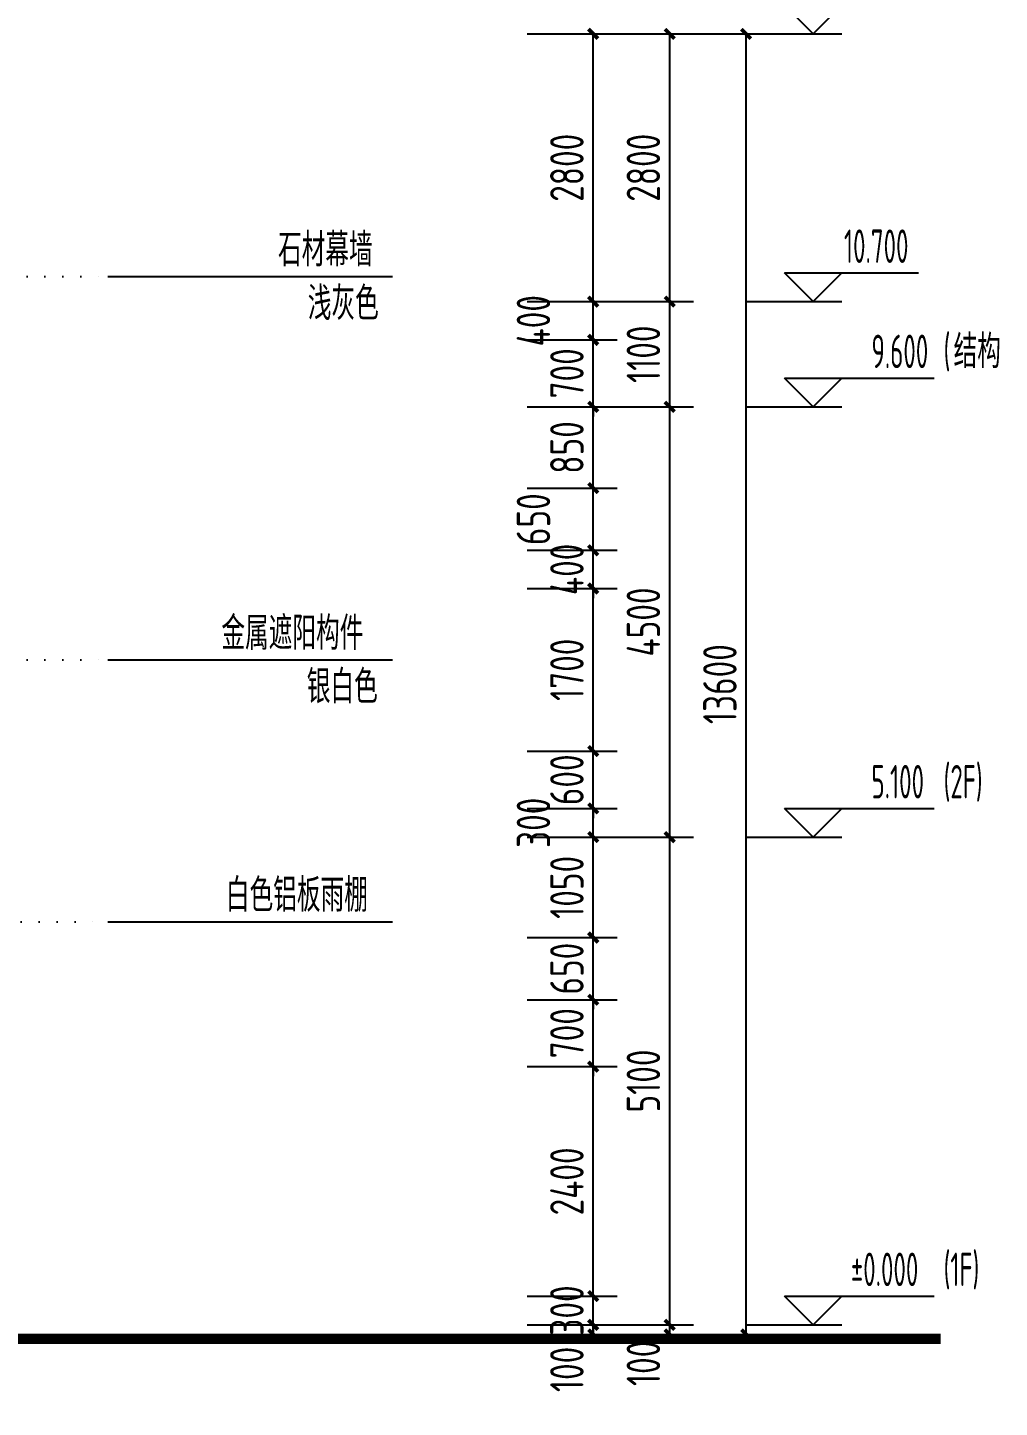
# Model space of a CAD drawing. Extents: x -280168 to 205214, y -148835 to -64913.
# Drawn here: x 61056 to 71220, y -112645 to -98216 of the extents above; entities that cross this region are included whole.
import ezdxf

# ---------------------------------------------------------------- set-up
doc = ezdxf.new("R2010")
doc.units = 0
doc.header["$LTSCALE"] = 1000
doc.header["$MEASUREMENT"] = 0
doc.linetypes.add('DOT2', pattern=[0.125, 0, -0.125])
for name, color, linetype in [('01-标注_尺寸', 124, 'Continuous'), ('01-标注_标高', 200, 'Continuous'), ('01-标注_符号', 200, 'Continuous'), ('01-标注_轴线坐标', 132, 'Continuous'), ('02-TEXT_标注', 130, 'Continuous'), ('E-立面轮廓', 241, 'Continuous')]:
    doc.layers.add(name, color=color, linetype=linetype)
doc.styles.add('_TCH_DIM', font='ros1.shx', dxfattribs={"width": 0.75, "bigfont": 'jd.shx'})
doc.styles.add('_TCH_DIM_T3', font='ros1.shx', dxfattribs={"width": 0.85, "bigfont": 'jd.shx'})
doc.styles.add('logo-3', font='STXIHEI_0.TTF', dxfattribs={"width": 0.75})
doc.dimstyles.new('_TCH_ARCH&&100', dxfattribs={"dimtxt": 350, "dimasz": 100, "dimexe": 250, "dimexo": 300, "dimgap": 100, "dimtad": 1, "dimdec": 0, "dimzin": 0, "dimdsep": 46, "dimtxsty": '_TCH_DIM_T3', "dimblk": 'ARCHTICK', "dimcen": 0.09, "dimclrt": 7, "dimazin": 2, "dimtfac": 1, "dimtdec": 0, "dimtix": 1, "dimtmove": 2, "dimatfit": 3, "dimfxl": 0, "dimtolj": 1, "dimtzin": 0, "dimarcsym": 0})
doc.dimstyles.new('副本 ISO-1', dxfattribs={"dimtxt": 2.5, "dimasz": 1.5, "dimexe": 1.25, "dimexo": 0.625, "dimtad": 1, "dimdec": 0, "dimtxsty": 'logo-3', "dimblk": 'ARCHTICK', "dimcen": 2.5, "dimdle": 1, "dimadec": 0, "dimazin": 0, "dimtfac": 1, "dimtdec": 0, "dimtix": 1, "dimtmove": 0, "dimatfit": 3, "dimldrblk": 'AR', "dimfxl": 0, "dimarcsym": 0})

# ---------------------------------------------------------------- blocks, each defined once
blk = doc.blocks.new('_ArchTick')
at = {"color": 0, "linetype": 'ByBlock', "const_width": 0.4}
blk.add_lwpolyline([(-0.5, -0.5), (0.5, 0.5)], dxfattribs=at)
blk = doc.blocks.new('*X10')
at = {"color": 0}
for p, q in [((-1012.3116, 1692.7221), (-1012.3116, 1692.7226)), ((-1012.3115, 1692.7227), (-1012.2838, 1692.7227)), ((-1012.3111, 1692.7217), (-1012.2828, 1692.7217)), ((-1012.3106, 1692.7211), (-1012.3106, 1692.7236)), ((-1012.3105, 1692.7237), (-1012.2848, 1692.7237)), ((-1012.3101, 1692.7207), (-1012.2818, 1692.7207)), ((-1012.3096, 1692.7201), (-1012.3096, 1692.7246)), ((-1012.3095, 1692.7247), (-1012.2858, 1692.7247)), ((-1012.3091, 1692.7197), (-1012.2808, 1692.7197)), ((-1012.3086, 1692.7191), (-1012.3086, 1692.7256)), ((-1012.3085, 1692.7257), (-1012.2868, 1692.7257)), ((-1012.3081, 1692.7187), (-1012.2798, 1692.7187)), ((-1012.3076, 1692.7181), (-1012.3076, 1692.7266)), ((-1012.3075, 1692.7267), (-1012.2878, 1692.7267)), ((-1012.3071, 1692.7177), (-1012.2788, 1692.7177)), ((-1012.3066, 1692.7171), (-1012.3066, 1692.7276)), ((-1012.3065, 1692.7277), (-1012.2888, 1692.7277)), ((-1012.3061, 1692.7167), (-1012.2778, 1692.7167)), ((-1012.3056, 1692.7161), (-1012.3056, 1692.7286)), ((-1012.3055, 1692.7287), (-1012.2898, 1692.7287)), ((-1012.3051, 1692.7157), (-1012.2768, 1692.7157)), ((-1012.3046, 1692.7151), (-1012.3046, 1692.7296)), ((-1012.3045, 1692.7297), (-1012.2908, 1692.7297)), ((-1012.3041, 1692.7147), (-1012.2758, 1692.7147)), ((-1012.3036, 1692.7141), (-1012.3036, 1692.7306)), ((-1012.3035, 1692.7307), (-1012.2918, 1692.7307)), ((-1012.3031, 1692.7137), (-1012.2748, 1692.7137)), ((-1012.3026, 1692.7131), (-1012.3026, 1692.7316)), ((-1012.3025, 1692.7317), (-1012.2928, 1692.7317)), ((-1012.3021, 1692.7127), (-1012.2738, 1692.7127)), ((-1012.3016, 1692.7121), (-1012.3016, 1692.7326)), ((-1012.3015, 1692.7327), (-1012.2938, 1692.7327)), ((-1012.3011, 1692.7117), (-1012.2728, 1692.7117)), ((-1012.3006, 1692.7111), (-1012.3006, 1692.7336)), ((-1012.3005, 1692.7337), (-1012.2948, 1692.7337)), ((-1012.3001, 1692.7107), (-1012.2718, 1692.7107)), ((-1012.2996, 1692.7101), (-1012.2996, 1692.7346)), ((-1012.2995, 1692.7347), (-1012.2958, 1692.7347)), ((-1012.2991, 1692.7097), (-1012.2708, 1692.7097)), ((-1012.2986, 1692.7091), (-1012.2986, 1692.7356)), ((-1012.2985, 1692.7357), (-1012.2968, 1692.7357)), ((-1012.2981, 1692.7087), (-1012.2698, 1692.7087)), ((-1012.2976, 1692.7081), (-1012.2976, 1692.7364)), ((-1012.2971, 1692.7077), (-1012.2688, 1692.7077)), ((-1012.2966, 1692.7071), (-1012.2966, 1692.7354)), ((-1012.2961, 1692.7067), (-1012.2678, 1692.7067)), ((-1012.2956, 1692.7061), (-1012.2956, 1692.7344)), ((-1012.2951, 1692.7057), (-1012.2668, 1692.7057)), ((-1012.2946, 1692.7051), (-1012.2946, 1692.7334)), ((-1012.2941, 1692.7047), (-1012.2658, 1692.7047)), ((-1012.2936, 1692.7041), (-1012.2936, 1692.7324)), ((-1012.2931, 1692.7037), (-1012.2648, 1692.7037)), ((-1012.2926, 1692.7031), (-1012.2926, 1692.7314)), ((-1012.2921, 1692.7027), (-1012.2638, 1692.7027)), ((-1012.2916, 1692.7021), (-1012.2916, 1692.7304)), ((-1012.2911, 1692.7017), (-1012.2628, 1692.7017)), ((-1012.2906, 1692.7011), (-1012.2906, 1692.7294)), ((-1012.2901, 1692.7007), (-1012.2618, 1692.7007)), ((-1012.2896, 1692.7001), (-1012.2896, 1692.7284)), ((-1012.2891, 1692.6997), (-1012.2608, 1692.6997)), ((-1012.2886, 1692.6991), (-1012.2886, 1692.7274)), ((-1012.2881, 1692.6987), (-1012.2598, 1692.6987)), ((-1012.2876, 1692.6981), (-1012.2876, 1692.7264)), ((-1012.2871, 1692.6977), (-1012.2588, 1692.6977)), ((-1012.2866, 1692.6971), (-1012.2866, 1692.7254)), ((-1012.2861, 1692.6967), (-1012.2578, 1692.6967)), ((-1012.2856, 1692.6961), (-1012.2856, 1692.7244)), ((-1012.2851, 1692.6957), (-1012.2568, 1692.6957)), ((-1012.2846, 1692.6951), (-1012.2846, 1692.7234)), ((-1012.2841, 1692.6947), (-1012.2558, 1692.6947)), ((-1012.2836, 1692.6941), (-1012.2836, 1692.7224)), ((-1012.2831, 1692.6937), (-1012.2548, 1692.6937)), ((-1012.2826, 1692.6931), (-1012.2826, 1692.7214)), ((-1012.2821, 1692.6927), (-1012.2538, 1692.6927)), ((-1012.2816, 1692.6921), (-1012.2816, 1692.7204)), ((-1012.2811, 1692.6917), (-1012.2528, 1692.6917)), ((-1012.2806, 1692.6911), (-1012.2806, 1692.7194)), ((-1012.2801, 1692.6907), (-1012.2518, 1692.6907)), ((-1012.2796, 1692.6901), (-1012.2796, 1692.7184)), ((-1012.2791, 1692.6897), (-1012.2508, 1692.6897)), ((-1012.2786, 1692.6891), (-1012.2786, 1692.7174)), ((-1012.2781, 1692.6887), (-1012.2498, 1692.6887)), ((-1012.2776, 1692.6881), (-1012.2776, 1692.7164)), ((-1012.2771, 1692.6877), (-1012.2488, 1692.6877)), ((-1012.2766, 1692.6871), (-1012.2766, 1692.7154)), ((-1012.2761, 1692.6867), (-1012.2478, 1692.6867)), ((-1012.2756, 1692.6861), (-1012.2756, 1692.7144)), ((-1012.2751, 1692.6857), (-1012.2468, 1692.6857)), ((-1012.2746, 1692.6851), (-1012.2746, 1692.7134)), ((-1012.2741, 1692.6847), (-1012.2458, 1692.6847)), ((-1012.2736, 1692.6841), (-1012.2736, 1692.7124)), ((-1012.2731, 1692.6837), (-1012.2448, 1692.6837)), ((-1012.2726, 1692.6831), (-1012.2726, 1692.7114)), ((-1012.2726, 1692.6567), (-1012.2443, 1692.6567)), ((-1012.2726, 1692.6284), (-1012.2726, 1692.6567)), ((-1012.2721, 1692.6827), (-1012.2438, 1692.6827)), ((-1012.2716, 1692.6821), (-1012.2716, 1692.7104)), ((-1012.2716, 1692.6577), (-1012.2433, 1692.6577)), ((-1012.2716, 1692.6294), (-1012.2716, 1692.6577)), ((-1012.2711, 1692.6817), (-1012.2428, 1692.6817)), ((-1012.2706, 1692.6811), (-1012.2706, 1692.7094)), ((-1012.2706, 1692.6587), (-1012.2423, 1692.6587)), ((-1012.2706, 1692.6304), (-1012.2706, 1692.6587)), ((-1012.2701, 1692.6807), (-1012.2418, 1692.6807)), ((-1012.2696, 1692.6801), (-1012.2696, 1692.7084)), ((-1012.2696, 1692.6597), (-1012.2413, 1692.6597)), ((-1012.2696, 1692.6314), (-1012.2696, 1692.6597)), ((-1012.2691, 1692.6797), (-1012.2408, 1692.6797)), ((-1012.2686, 1692.6791), (-1012.2686, 1692.7074)), ((-1012.2686, 1692.6607), (-1012.2403, 1692.6607)), ((-1012.2686, 1692.6324), (-1012.2686, 1692.6607)), ((-1012.2681, 1692.6787), (-1012.2398, 1692.6787)), ((-1012.2676, 1692.6781), (-1012.2676, 1692.7064)), ((-1012.2676, 1692.6617), (-1012.2393, 1692.6617)), ((-1012.2676, 1692.6334), (-1012.2676, 1692.6617)), ((-1012.2671, 1692.6777), (-1012.2388, 1692.6777)), ((-1012.2666, 1692.6771), (-1012.2666, 1692.7054)), ((-1012.2666, 1692.6627), (-1012.2383, 1692.6627)), ((-1012.2666, 1692.6344), (-1012.2666, 1692.6627)), ((-1012.2661, 1692.6767), (-1012.2378, 1692.6767)), ((-1012.2656, 1692.6761), (-1012.2656, 1692.7044)), ((-1012.2656, 1692.6637), (-1012.2373, 1692.6637)), ((-1012.2656, 1692.6354), (-1012.2656, 1692.6637)), ((-1012.2651, 1692.6757), (-1012.2368, 1692.6757)), ((-1012.2646, 1692.6751), (-1012.2646, 1692.7034)), ((-1012.2646, 1692.6647), (-1012.2363, 1692.6647)), ((-1012.2646, 1692.6364), (-1012.2646, 1692.6647)), ((-1012.2641, 1692.6747), (-1012.2358, 1692.6747)), ((-1012.2636, 1692.6741), (-1012.2636, 1692.7024)), ((-1012.2636, 1692.6657), (-1012.2353, 1692.6657)), ((-1012.2636, 1692.6374), (-1012.2636, 1692.6657)), ((-1012.2631, 1692.6737), (-1012.2348, 1692.6737)), ((-1012.2626, 1692.6731), (-1012.2626, 1692.7014)), ((-1012.2626, 1692.6667), (-1012.2343, 1692.6667)), ((-1012.2626, 1692.6384), (-1012.2626, 1692.6667)), ((-1012.2621, 1692.6727), (-1012.2338, 1692.6727)), ((-1012.2616, 1692.6721), (-1012.2616, 1692.7004)), ((-1012.2616, 1692.6677), (-1012.2333, 1692.6677)), ((-1012.2616, 1692.6394), (-1012.2616, 1692.6677)), ((-1012.2611, 1692.6717), (-1012.2328, 1692.6717)), ((-1012.2606, 1692.6711), (-1012.2606, 1692.6994)), ((-1012.2606, 1692.6687), (-1012.2323, 1692.6687)), ((-1012.2606, 1692.6404), (-1012.2606, 1692.6687)), ((-1012.2601, 1692.6707), (-1012.2318, 1692.6707)), ((-1012.2596, 1692.6701), (-1012.2596, 1692.6984)), ((-1012.2596, 1692.6697), (-1012.2313, 1692.6697)), ((-1012.2596, 1692.6414), (-1012.2596, 1692.6697)), ((-1012.2586, 1692.6424), (-1012.2586, 1692.6974)), ((-1012.2576, 1692.6434), (-1012.2576, 1692.6964)), ((-1012.2566, 1692.6444), (-1012.2566, 1692.6954)), ((-1012.2556, 1692.6454), (-1012.2556, 1692.6944)), ((-1012.2546, 1692.6464), (-1012.2546, 1692.6934)), ((-1012.2536, 1692.6474), (-1012.2536, 1692.6924)), ((-1012.2526, 1692.6484), (-1012.2526, 1692.6914)), ((-1012.2516, 1692.6494), (-1012.2516, 1692.6904)), ((-1012.2506, 1692.6504), (-1012.2506, 1692.6894)), ((-1012.2496, 1692.6514), (-1012.2496, 1692.6884)), ((-1012.2486, 1692.6524), (-1012.2486, 1692.6874)), ((-1012.2476, 1692.6534), (-1012.2476, 1692.6864)), ((-1012.2466, 1692.6544), (-1012.2466, 1692.6854)), ((-1012.2456, 1692.6554), (-1012.2456, 1692.6844)), ((-1012.2446, 1692.6564), (-1012.2446, 1692.6834)), ((-1012.2436, 1692.6574), (-1012.2436, 1692.6824)), ((-1012.2426, 1692.6584), (-1012.2426, 1692.6814)), ((-1012.2416, 1692.6594), (-1012.2416, 1692.6804)), ((-1012.2406, 1692.6604), (-1012.2406, 1692.6794)), ((-1012.2396, 1692.6614), (-1012.2396, 1692.6784)), ((-1012.2386, 1692.6624), (-1012.2386, 1692.6774)), ((-1012.2376, 1692.6634), (-1012.2376, 1692.6764)), ((-1012.2366, 1692.6644), (-1012.2366, 1692.6754)), ((-1012.2356, 1692.6654), (-1012.2356, 1692.6744)), ((-1012.2346, 1692.6664), (-1012.2346, 1692.6734)), ((-1012.2336, 1692.6674), (-1012.2336, 1692.6724)), ((-1012.2326, 1692.6684), (-1012.2326, 1692.6714)), ((-1012.2316, 1692.6694), (-1012.2316, 1692.6704)), ((-1012.3116, 1692.6177), (-1012.2833, 1692.6177)), ((-1012.3116, 1692.6172), (-1012.3116, 1692.6177)), ((-1012.3111, 1692.6167), (-1012.2843, 1692.6167)), ((-1012.3106, 1692.6187), (-1012.2823, 1692.6187)), ((-1012.3106, 1692.6162), (-1012.3106, 1692.6187)), ((-1012.3101, 1692.6157), (-1012.2853, 1692.6157)), ((-1012.3096, 1692.6197), (-1012.2813, 1692.6197)), ((-1012.3096, 1692.6152), (-1012.3096, 1692.6197)), ((-1012.3091, 1692.6147), (-1012.2863, 1692.6147)), ((-1012.3086, 1692.6207), (-1012.2803, 1692.6207)), ((-1012.3086, 1692.6142), (-1012.3086, 1692.6207)), ((-1012.3081, 1692.6137), (-1012.2873, 1692.6137)), ((-1012.3076, 1692.6217), (-1012.2793, 1692.6217)), ((-1012.3076, 1692.6132), (-1012.3076, 1692.6217)), ((-1012.3071, 1692.6127), (-1012.2883, 1692.6127)), ((-1012.3066, 1692.6227), (-1012.2783, 1692.6227)), ((-1012.3066, 1692.6122), (-1012.3066, 1692.6227)), ((-1012.3061, 1692.6117), (-1012.2893, 1692.6117)), ((-1012.3056, 1692.6237), (-1012.2773, 1692.6237)), ((-1012.3056, 1692.6112), (-1012.3056, 1692.6237)), ((-1012.3051, 1692.6107), (-1012.2903, 1692.6107)), ((-1012.3046, 1692.6247), (-1012.2763, 1692.6247)), ((-1012.3046, 1692.6102), (-1012.3046, 1692.6247)), ((-1012.3041, 1692.6097), (-1012.2913, 1692.6097)), ((-1012.3036, 1692.6257), (-1012.2753, 1692.6257)), ((-1012.3036, 1692.6092), (-1012.3036, 1692.6257)), ((-1012.3031, 1692.6087), (-1012.2923, 1692.6087)), ((-1012.3026, 1692.6267), (-1012.2743, 1692.6267)), ((-1012.3026, 1692.6082), (-1012.3026, 1692.6267)), ((-1012.3021, 1692.6077), (-1012.2933, 1692.6077)), ((-1012.3016, 1692.6277), (-1012.2733, 1692.6277)), ((-1012.3016, 1692.6072), (-1012.3016, 1692.6277)), ((-1012.3011, 1692.6067), (-1012.2943, 1692.6067)), ((-1012.3006, 1692.6287), (-1012.2723, 1692.6287)), ((-1012.3006, 1692.6062), (-1012.3006, 1692.6287)), ((-1012.3001, 1692.6057), (-1012.2953, 1692.6057)), ((-1012.2996, 1692.6297), (-1012.2713, 1692.6297)), ((-1012.2996, 1692.6052), (-1012.2996, 1692.6297)), ((-1012.2991, 1692.6047), (-1012.2963, 1692.6047)), ((-1012.2986, 1692.6307), (-1012.2703, 1692.6307)), ((-1012.2986, 1692.6042), (-1012.2986, 1692.6307)), ((-1012.2981, 1692.6037), (-1012.2973, 1692.6037)), ((-1012.2976, 1692.6317), (-1012.2693, 1692.6317)), ((-1012.2976, 1692.6034), (-1012.2976, 1692.6317)), ((-1012.2966, 1692.6327), (-1012.2683, 1692.6327)), ((-1012.2966, 1692.6044), (-1012.2966, 1692.6327)), ((-1012.2956, 1692.6337), (-1012.2673, 1692.6337)), ((-1012.2956, 1692.6054), (-1012.2956, 1692.6337)), ((-1012.2946, 1692.6347), (-1012.2663, 1692.6347)), ((-1012.2946, 1692.6064), (-1012.2946, 1692.6347)), ((-1012.2936, 1692.6357), (-1012.2653, 1692.6357)), ((-1012.2936, 1692.6074), (-1012.2936, 1692.6357)), ((-1012.2926, 1692.6367), (-1012.2643, 1692.6367)), ((-1012.2926, 1692.6084), (-1012.2926, 1692.6367)), ((-1012.2916, 1692.6377), (-1012.2633, 1692.6377)), ((-1012.2916, 1692.6094), (-1012.2916, 1692.6377)), ((-1012.2906, 1692.6387), (-1012.2623, 1692.6387)), ((-1012.2906, 1692.6104), (-1012.2906, 1692.6387)), ((-1012.2896, 1692.6397), (-1012.2613, 1692.6397)), ((-1012.2896, 1692.6114), (-1012.2896, 1692.6397)), ((-1012.2886, 1692.6407), (-1012.2603, 1692.6407)), ((-1012.2886, 1692.6124), (-1012.2886, 1692.6407)), ((-1012.2876, 1692.6417), (-1012.2593, 1692.6417)), ((-1012.2876, 1692.6134), (-1012.2876, 1692.6417)), ((-1012.2866, 1692.6427), (-1012.2583, 1692.6427)), ((-1012.2866, 1692.6144), (-1012.2866, 1692.6427)), ((-1012.2856, 1692.6437), (-1012.2573, 1692.6437)), ((-1012.2856, 1692.6154), (-1012.2856, 1692.6437)), ((-1012.2846, 1692.6447), (-1012.2563, 1692.6447)), ((-1012.2846, 1692.6164), (-1012.2846, 1692.6447)), ((-1012.2836, 1692.6457), (-1012.2553, 1692.6457)), ((-1012.2836, 1692.6174), (-1012.2836, 1692.6457)), ((-1012.2826, 1692.6467), (-1012.2543, 1692.6467)), ((-1012.2826, 1692.6184), (-1012.2826, 1692.6467)), ((-1012.2816, 1692.6477), (-1012.2533, 1692.6477)), ((-1012.2816, 1692.6194), (-1012.2816, 1692.6477)), ((-1012.2806, 1692.6487), (-1012.2523, 1692.6487)), ((-1012.2806, 1692.6204), (-1012.2806, 1692.6487)), ((-1012.2796, 1692.6497), (-1012.2513, 1692.6497)), ((-1012.2796, 1692.6214), (-1012.2796, 1692.6497)), ((-1012.2786, 1692.6507), (-1012.2503, 1692.6507)), ((-1012.2786, 1692.6224), (-1012.2786, 1692.6507)), ((-1012.2776, 1692.6517), (-1012.2493, 1692.6517)), ((-1012.2776, 1692.6234), (-1012.2776, 1692.6517)), ((-1012.2766, 1692.6527), (-1012.2483, 1692.6527)), ((-1012.2766, 1692.6244), (-1012.2766, 1692.6527)), ((-1012.2756, 1692.6537), (-1012.2473, 1692.6537)), ((-1012.2756, 1692.6254), (-1012.2756, 1692.6537)), ((-1012.2746, 1692.6547), (-1012.2463, 1692.6547)), ((-1012.2746, 1692.6264), (-1012.2746, 1692.6547)), ((-1012.2736, 1692.6557), (-1012.2453, 1692.6557)), ((-1012.2736, 1692.6274), (-1012.2736, 1692.6557))]:
    blk.add_line(p, q, dxfattribs=at)
blk = doc.blocks.new('A-ARROW')
blk.add_lwpolyline([(0.0808, 0.0525), (0.0666, 0.0666), (0, 0), (0.0666, -0.0666), (0.0808, -0.0525), (0.0283, 0)], close=True)
at = {"rotation": 180}
blk.add_blockref('*X10', (-1012.2311, 1692.6699), dxfattribs=at)
blk = doc.blocks.new('AR')
at = {"xscale": -21.59999999986031, "yscale": 21.59999999999127, "zscale": 21.6, "rotation": 359.9999997162888}
blk.add_blockref('A-ARROW', (0, 0), dxfattribs=at)
blk = doc.blocks.new('*D798')
at = {"layer": '01-标注_轴线坐标', "color": 0, "lineweight": -2, "transparency": 16777216}
for p, q in [((67347, -98282), (68822, -98282)), ((68572, -111882), (68572, -98282)), ((67347, -111882), (68822, -111882))]:
    blk.add_line(p, q, dxfattribs=at)
at = {"layer": 'Defpoints', "color": 0, "transparency": 16777216}
for p in [(67047, -98282), (68572, -98282), (67047, -111882)]:
    blk.add_point(p, dxfattribs=at)
at = {"layer": '01-标注_轴线坐标', "color": 0, "lineweight": -2, "transparency": 16777216, "xscale": 100, "yscale": 100, "zscale": 100}
for p, rotation in [((68572, -98282), 90), ((68572, -111882), 270)]:
    blk.add_blockref('_ArchTick', p, dxfattribs=dict(at, rotation=rotation))
at = {"layer": '01-标注_轴线坐标', "color": 7, "transparency": 16777216, "insert": (68297, -105082), "char_height": 350, "attachment_point": 5, "rotation": 90, "style": '_TCH_DIM_T3'}
blk.add_mtext('\\A1;13600', dxfattribs=at)
blk = doc.blocks.new('*D799')
at = {"layer": '01-标注_尺寸', "color": 0, "lineweight": -2, "transparency": 16777216}
for p, q in [((66282, -111782), (67222, -111782)), ((66972, -111782), (66972, -111682)), ((66972, -111882), (66972, -111782)), ((66282, -111882), (67222, -111882)), ((66972, -111882), (66972, -111982))]:
    blk.add_line(p, q, dxfattribs=at)
at = {"layer": 'Defpoints', "color": 0, "transparency": 16777216}
for p in [(65982, -111782), (66972, -111782), (65982, -111882)]:
    blk.add_point(p, dxfattribs=at)
at = {"layer": '01-标注_尺寸', "color": 0, "lineweight": -2, "transparency": 16777216, "xscale": 100, "yscale": 100, "zscale": 100}
for p, rotation in [((66972, -111782), 270), ((66972, -111882), 90)]:
    blk.add_blockref('_ArchTick', p, dxfattribs=dict(at, rotation=rotation))
at = {"layer": '01-标注_尺寸', "color": 7, "transparency": 16777216, "insert": (66697, -112248), "char_height": 350, "attachment_point": 5, "rotation": 90, "style": '_TCH_DIM_T3'}
blk.add_mtext('\\A1;100', dxfattribs=at)
blk = doc.blocks.new('*D800')
at = {"layer": '01-标注_尺寸', "color": 0, "lineweight": -2, "transparency": 16777216}
for p, q in [((66972, -111482), (66972, -111382)), ((66282, -111482), (67222, -111482)), ((66972, -111782), (66972, -111482)), ((66282, -111782), (67222, -111782)), ((66972, -111782), (66972, -111882))]:
    blk.add_line(p, q, dxfattribs=at)
at = {"layer": 'Defpoints', "color": 0, "transparency": 16777216}
for p in [(65982, -111482), (66972, -111482), (65982, -111782)]:
    blk.add_point(p, dxfattribs=at)
at = {"layer": '01-标注_尺寸', "color": 0, "lineweight": -2, "transparency": 16777216, "xscale": 100, "yscale": 100, "zscale": 100}
for p, rotation in [((66972, -111482), 270), ((66972, -111782), 90)]:
    blk.add_blockref('_ArchTick', p, dxfattribs=dict(at, rotation=rotation))
at = {"layer": '01-标注_尺寸', "color": 7, "transparency": 16777216, "insert": (66697, -111632), "char_height": 350, "attachment_point": 5, "rotation": 90, "style": '_TCH_DIM_T3'}
blk.add_mtext('\\A1;300', dxfattribs=at)
blk = doc.blocks.new('*D801')
at = {"layer": '01-标注_尺寸', "color": 0, "lineweight": -2, "transparency": 16777216}
for p, q in [((66282, -109082), (67222, -109082)), ((66972, -111482), (66972, -109082)), ((66282, -111482), (67222, -111482))]:
    blk.add_line(p, q, dxfattribs=at)
at = {"layer": 'Defpoints', "color": 0, "transparency": 16777216}
for p in [(65982, -109082), (66972, -109082), (65982, -111482)]:
    blk.add_point(p, dxfattribs=at)
at = {"layer": '01-标注_尺寸', "color": 0, "lineweight": -2, "transparency": 16777216, "xscale": 100, "yscale": 100, "zscale": 100}
for p, rotation in [((66972, -109082), 90), ((66972, -111482), 270)]:
    blk.add_blockref('_ArchTick', p, dxfattribs=dict(at, rotation=rotation))
at = {"layer": '01-标注_尺寸', "color": 7, "transparency": 16777216, "insert": (66697, -110282), "char_height": 350, "attachment_point": 5, "rotation": 90, "style": '_TCH_DIM_T3'}
blk.add_mtext('\\A1;2400', dxfattribs=at)
blk = doc.blocks.new('*D802')
at = {"layer": '01-标注_尺寸', "color": 0, "lineweight": -2, "transparency": 16777216}
for p, q in [((66972, -108382), (66972, -108282)), ((66282, -108382), (67222, -108382)), ((66972, -109082), (66972, -108382)), ((66282, -109082), (67222, -109082)), ((66972, -109082), (66972, -109182))]:
    blk.add_line(p, q, dxfattribs=at)
at = {"layer": 'Defpoints', "color": 0, "transparency": 16777216}
for p in [(65982, -108382), (66972, -108382), (65982, -109082)]:
    blk.add_point(p, dxfattribs=at)
at = {"layer": '01-标注_尺寸', "color": 0, "lineweight": -2, "transparency": 16777216, "xscale": 100, "yscale": 100, "zscale": 100}
for p, rotation in [((66972, -108382), 270), ((66972, -109082), 90)]:
    blk.add_blockref('_ArchTick', p, dxfattribs=dict(at, rotation=rotation))
at = {"layer": '01-标注_尺寸', "color": 7, "transparency": 16777216, "insert": (66697, -108732), "char_height": 350, "attachment_point": 5, "rotation": 90, "style": '_TCH_DIM_T3'}
blk.add_mtext('\\A1;700', dxfattribs=at)
blk = doc.blocks.new('*D803')
at = {"layer": '01-标注_尺寸', "color": 0, "lineweight": -2, "transparency": 16777216}
for p, q in [((66972, -107732), (66972, -107632)), ((66282, -107732), (67222, -107732)), ((66972, -108382), (66972, -107732)), ((66282, -108382), (67222, -108382)), ((66972, -108382), (66972, -108482))]:
    blk.add_line(p, q, dxfattribs=at)
at = {"layer": 'Defpoints', "color": 0, "transparency": 16777216}
for p in [(65982, -107732), (66972, -107732), (65982, -108382)]:
    blk.add_point(p, dxfattribs=at)
at = {"layer": '01-标注_尺寸', "color": 0, "lineweight": -2, "transparency": 16777216, "xscale": 100, "yscale": 100, "zscale": 100}
for p, rotation in [((66972, -107732), 270), ((66972, -108382), 90)]:
    blk.add_blockref('_ArchTick', p, dxfattribs=dict(at, rotation=rotation))
at = {"layer": '01-标注_尺寸', "color": 7, "transparency": 16777216, "insert": (66697, -108057), "char_height": 350, "attachment_point": 5, "rotation": 90, "style": '_TCH_DIM_T3'}
blk.add_mtext('\\A1;650', dxfattribs=at)
blk = doc.blocks.new('*D804')
at = {"layer": '01-标注_尺寸', "color": 0, "lineweight": -2, "transparency": 16777216}
for p, q in [((66282, -106682), (67222, -106682)), ((66972, -107732), (66972, -106682)), ((66282, -107732), (67222, -107732))]:
    blk.add_line(p, q, dxfattribs=at)
at = {"layer": 'Defpoints', "color": 0, "transparency": 16777216}
for p in [(65982, -106682), (66972, -106682), (65982, -107732)]:
    blk.add_point(p, dxfattribs=at)
at = {"layer": '01-标注_尺寸', "color": 0, "lineweight": -2, "transparency": 16777216, "xscale": 100, "yscale": 100, "zscale": 100}
for p, rotation in [((66972, -106682), 90), ((66972, -107732), 270)]:
    blk.add_blockref('_ArchTick', p, dxfattribs=dict(at, rotation=rotation))
at = {"layer": '01-标注_尺寸', "color": 7, "transparency": 16777216, "insert": (66697, -107207), "char_height": 350, "attachment_point": 5, "rotation": 90, "style": '_TCH_DIM_T3'}
blk.add_mtext('\\A1;1050', dxfattribs=at)
blk = doc.blocks.new('*D805')
at = {"layer": '01-标注_尺寸', "color": 0, "lineweight": -2, "transparency": 16777216}
for p, q in [((66282, -106382), (67222, -106382)), ((66972, -106682), (66972, -106382)), ((66282, -106682), (67222, -106682))]:
    blk.add_line(p, q, dxfattribs=at)
at = {"layer": 'Defpoints', "color": 0, "transparency": 16777216}
for p in [(65982, -106382), (66972, -106382), (65982, -106682)]:
    blk.add_point(p, dxfattribs=at)
at = {"layer": '01-标注_尺寸', "color": 0, "lineweight": -2, "transparency": 16777216, "xscale": 100, "yscale": 100, "zscale": 100}
for p, rotation in [((66972, -106382), 90), ((66972, -106682), 270)]:
    blk.add_blockref('_ArchTick', p, dxfattribs=dict(at, rotation=rotation))
at = {"layer": '01-标注_尺寸', "color": 7, "transparency": 16777216, "insert": (66347, -106532), "char_height": 350, "attachment_point": 5, "rotation": 90, "style": '_TCH_DIM_T3'}
blk.add_mtext('\\A1;300', dxfattribs=at)
blk = doc.blocks.new('*D806')
at = {"layer": '01-标注_尺寸', "color": 0, "lineweight": -2, "transparency": 16777216}
for p, q in [((66972, -105782), (66972, -105682)), ((66282, -105782), (67222, -105782)), ((66972, -106382), (66972, -105782)), ((66282, -106382), (67222, -106382)), ((66972, -106382), (66972, -106482))]:
    blk.add_line(p, q, dxfattribs=at)
at = {"layer": 'Defpoints', "color": 0, "transparency": 16777216}
for p in [(65982, -105782), (66972, -105782), (65982, -106382)]:
    blk.add_point(p, dxfattribs=at)
at = {"layer": '01-标注_尺寸', "color": 0, "lineweight": -2, "transparency": 16777216, "xscale": 100, "yscale": 100, "zscale": 100}
for p, rotation in [((66972, -105782), 270), ((66972, -106382), 90)]:
    blk.add_blockref('_ArchTick', p, dxfattribs=dict(at, rotation=rotation))
at = {"layer": '01-标注_尺寸', "color": 7, "transparency": 16777216, "insert": (66697, -106082), "char_height": 350, "attachment_point": 5, "rotation": 90, "style": '_TCH_DIM_T3'}
blk.add_mtext('\\A1;600', dxfattribs=at)
blk = doc.blocks.new('*D807')
at = {"layer": '01-标注_尺寸', "color": 0, "lineweight": -2, "transparency": 16777216}
for p, q in [((66282, -104082), (67222, -104082)), ((66972, -105782), (66972, -104082)), ((66282, -105782), (67222, -105782))]:
    blk.add_line(p, q, dxfattribs=at)
at = {"layer": 'Defpoints', "color": 0, "transparency": 16777216}
for p in [(65982, -104082), (66972, -104082), (65982, -105782)]:
    blk.add_point(p, dxfattribs=at)
at = {"layer": '01-标注_尺寸', "color": 0, "lineweight": -2, "transparency": 16777216, "xscale": 100, "yscale": 100, "zscale": 100}
for p, rotation in [((66972, -104082), 90), ((66972, -105782), 270)]:
    blk.add_blockref('_ArchTick', p, dxfattribs=dict(at, rotation=rotation))
at = {"layer": '01-标注_尺寸', "color": 7, "transparency": 16777216, "insert": (66697, -104932), "char_height": 350, "attachment_point": 5, "rotation": 90, "style": '_TCH_DIM_T3'}
blk.add_mtext('\\A1;1700', dxfattribs=at)
blk = doc.blocks.new('*D808')
at = {"layer": '01-标注_尺寸', "color": 0, "lineweight": -2, "transparency": 16777216}
for p, q in [((66972, -103682), (66972, -103582)), ((66282, -103682), (67222, -103682)), ((66972, -104082), (66972, -103682)), ((66282, -104082), (67222, -104082)), ((66972, -104082), (66972, -104182))]:
    blk.add_line(p, q, dxfattribs=at)
at = {"layer": 'Defpoints', "color": 0, "transparency": 16777216}
for p in [(65982, -103682), (66972, -103682), (65982, -104082)]:
    blk.add_point(p, dxfattribs=at)
at = {"layer": '01-标注_尺寸', "color": 0, "lineweight": -2, "transparency": 16777216, "xscale": 100, "yscale": 100, "zscale": 100}
for p, rotation in [((66972, -103682), 270), ((66972, -104082), 90)]:
    blk.add_blockref('_ArchTick', p, dxfattribs=dict(at, rotation=rotation))
at = {"layer": '01-标注_尺寸', "color": 7, "transparency": 16777216, "insert": (66697, -103882), "char_height": 350, "attachment_point": 5, "rotation": 90, "style": '_TCH_DIM_T3'}
blk.add_mtext('\\A1;400', dxfattribs=at)
blk = doc.blocks.new('*D809')
at = {"layer": '01-标注_尺寸', "color": 0, "lineweight": -2, "transparency": 16777216}
for p, q in [((66282, -103032), (67222, -103032)), ((66972, -103682), (66972, -103032)), ((66282, -103682), (67222, -103682))]:
    blk.add_line(p, q, dxfattribs=at)
at = {"layer": 'Defpoints', "color": 0, "transparency": 16777216}
for p in [(65982, -103032), (66972, -103032), (65982, -103682)]:
    blk.add_point(p, dxfattribs=at)
at = {"layer": '01-标注_尺寸', "color": 0, "lineweight": -2, "transparency": 16777216, "xscale": 100, "yscale": 100, "zscale": 100}
for p, rotation in [((66972, -103032), 90), ((66972, -103682), 270)]:
    blk.add_blockref('_ArchTick', p, dxfattribs=dict(at, rotation=rotation))
at = {"layer": '01-标注_尺寸', "color": 7, "transparency": 16777216, "insert": (66347, -103357), "char_height": 350, "attachment_point": 5, "rotation": 90, "style": '_TCH_DIM_T3'}
blk.add_mtext('\\A1;650', dxfattribs=at)
blk = doc.blocks.new('*D810')
at = {"layer": '01-标注_尺寸', "color": 0, "lineweight": -2, "transparency": 16777216}
for p, q in [((66282, -102182), (67222, -102182)), ((66972, -103032), (66972, -102182)), ((66282, -103032), (67222, -103032))]:
    blk.add_line(p, q, dxfattribs=at)
at = {"layer": 'Defpoints', "color": 0, "transparency": 16777216}
for p in [(65982, -102182), (66972, -102182), (65982, -103032)]:
    blk.add_point(p, dxfattribs=at)
at = {"layer": '01-标注_尺寸', "color": 0, "lineweight": -2, "transparency": 16777216, "xscale": 100, "yscale": 100, "zscale": 100}
for p, rotation in [((66972, -102182), 90), ((66972, -103032), 270)]:
    blk.add_blockref('_ArchTick', p, dxfattribs=dict(at, rotation=rotation))
at = {"layer": '01-标注_尺寸', "color": 7, "transparency": 16777216, "insert": (66697, -102607), "char_height": 350, "attachment_point": 5, "rotation": 90, "style": '_TCH_DIM_T3'}
blk.add_mtext('\\A1;850', dxfattribs=at)
blk = doc.blocks.new('*D811')
at = {"layer": '01-标注_尺寸', "color": 0, "lineweight": -2, "transparency": 16777216}
for p, q in [((66972, -101482), (66972, -101382)), ((66282, -101482), (67222, -101482)), ((66972, -102182), (66972, -101482)), ((66282, -102182), (67222, -102182)), ((66972, -102182), (66972, -102282))]:
    blk.add_line(p, q, dxfattribs=at)
at = {"layer": 'Defpoints', "color": 0, "transparency": 16777216}
for p in [(65982, -101482), (66972, -101482), (65982, -102182)]:
    blk.add_point(p, dxfattribs=at)
at = {"layer": '01-标注_尺寸', "color": 0, "lineweight": -2, "transparency": 16777216, "xscale": 100, "yscale": 100, "zscale": 100}
for p, rotation in [((66972, -101482), 270), ((66972, -102182), 90)]:
    blk.add_blockref('_ArchTick', p, dxfattribs=dict(at, rotation=rotation))
at = {"layer": '01-标注_尺寸', "color": 7, "transparency": 16777216, "insert": (66697, -101832), "char_height": 350, "attachment_point": 5, "rotation": 90, "style": '_TCH_DIM_T3'}
blk.add_mtext('\\A1;700', dxfattribs=at)
blk = doc.blocks.new('*D812')
at = {"layer": '01-标注_尺寸', "color": 0, "lineweight": -2, "transparency": 16777216}
for p, q in [((66282, -101082), (67222, -101082)), ((66972, -101482), (66972, -101082)), ((66282, -101482), (67222, -101482))]:
    blk.add_line(p, q, dxfattribs=at)
at = {"layer": 'Defpoints', "color": 0, "transparency": 16777216}
for p in [(65982, -101082), (66972, -101082), (65982, -101482)]:
    blk.add_point(p, dxfattribs=at)
at = {"layer": '01-标注_尺寸', "color": 0, "lineweight": -2, "transparency": 16777216, "xscale": 100, "yscale": 100, "zscale": 100}
for p, rotation in [((66972, -101082), 90), ((66972, -101482), 270)]:
    blk.add_blockref('_ArchTick', p, dxfattribs=dict(at, rotation=rotation))
at = {"layer": '01-标注_尺寸', "color": 7, "transparency": 16777216, "insert": (66347, -101282), "char_height": 350, "attachment_point": 5, "rotation": 90, "style": '_TCH_DIM_T3'}
blk.add_mtext('\\A1;400', dxfattribs=at)
blk = doc.blocks.new('*D813')
at = {"layer": '01-标注_尺寸', "color": 0, "lineweight": -2, "transparency": 16777216}
for p, q in [((66282, -98282), (67222, -98282)), ((66972, -101082), (66972, -98282)), ((66282, -101082), (67222, -101082))]:
    blk.add_line(p, q, dxfattribs=at)
at = {"layer": 'Defpoints', "color": 0, "transparency": 16777216}
for p in [(65982, -98282), (66972, -98282), (65982, -101082)]:
    blk.add_point(p, dxfattribs=at)
at = {"layer": '01-标注_尺寸', "color": 0, "lineweight": -2, "transparency": 16777216, "xscale": 100, "yscale": 100, "zscale": 100}
for p, rotation in [((66972, -98282), 90), ((66972, -101082), 270)]:
    blk.add_blockref('_ArchTick', p, dxfattribs=dict(at, rotation=rotation))
at = {"layer": '01-标注_尺寸', "color": 7, "transparency": 16777216, "insert": (66697, -99682), "char_height": 350, "attachment_point": 5, "rotation": 90, "style": '_TCH_DIM_T3'}
blk.add_mtext('\\A1;2800', dxfattribs=at)
blk = doc.blocks.new('*D814')
at = {"layer": '01-标注_轴线坐标', "color": 0, "lineweight": -2, "transparency": 16777216}
for p, q in [((66547, -98282), (68022, -98282)), ((67772, -101082), (67772, -98282)), ((66547, -101082), (68022, -101082))]:
    blk.add_line(p, q, dxfattribs=at)
at = {"layer": 'Defpoints', "color": 0, "transparency": 16777216}
for p in [(66247, -98282), (67772, -98282), (66247, -101082)]:
    blk.add_point(p, dxfattribs=at)
at = {"layer": '01-标注_轴线坐标', "color": 0, "lineweight": -2, "transparency": 16777216, "xscale": 100, "yscale": 100, "zscale": 100}
for p, rotation in [((67772, -98282), 90), ((67772, -101082), 270)]:
    blk.add_blockref('_ArchTick', p, dxfattribs=dict(at, rotation=rotation))
at = {"layer": '01-标注_轴线坐标', "color": 7, "transparency": 16777216, "insert": (67497, -99682), "char_height": 350, "attachment_point": 5, "rotation": 90, "style": '_TCH_DIM_T3'}
blk.add_mtext('\\A1;2800', dxfattribs=at)
blk = doc.blocks.new('*D815')
at = {"layer": '01-标注_轴线坐标', "color": 0, "lineweight": -2, "transparency": 16777216}
for p, q in [((66547, -101082), (68022, -101082)), ((67772, -102182), (67772, -101082)), ((66547, -102182), (68022, -102182))]:
    blk.add_line(p, q, dxfattribs=at)
at = {"layer": 'Defpoints', "color": 0, "transparency": 16777216}
for p in [(66247, -101082), (67772, -101082), (66247, -102182)]:
    blk.add_point(p, dxfattribs=at)
at = {"layer": '01-标注_轴线坐标', "color": 0, "lineweight": -2, "transparency": 16777216, "xscale": 100, "yscale": 100, "zscale": 100}
for p, rotation in [((67772, -101082), 90), ((67772, -102182), 270)]:
    blk.add_blockref('_ArchTick', p, dxfattribs=dict(at, rotation=rotation))
at = {"layer": '01-标注_轴线坐标', "color": 7, "transparency": 16777216, "insert": (67497, -101632), "char_height": 350, "attachment_point": 5, "rotation": 90, "style": '_TCH_DIM_T3'}
blk.add_mtext('\\A1;1100', dxfattribs=at)
blk = doc.blocks.new('*D816')
at = {"layer": '01-标注_轴线坐标', "color": 0, "lineweight": -2, "transparency": 16777216}
for p, q in [((66547, -102182), (68022, -102182)), ((67772, -106682), (67772, -102182)), ((66547, -106682), (68022, -106682))]:
    blk.add_line(p, q, dxfattribs=at)
at = {"layer": 'Defpoints', "color": 0, "transparency": 16777216}
for p in [(66247, -102182), (67772, -102182), (66247, -106682)]:
    blk.add_point(p, dxfattribs=at)
at = {"layer": '01-标注_轴线坐标', "color": 0, "lineweight": -2, "transparency": 16777216, "xscale": 100, "yscale": 100, "zscale": 100}
for p, rotation in [((67772, -102182), 90), ((67772, -106682), 270)]:
    blk.add_blockref('_ArchTick', p, dxfattribs=dict(at, rotation=rotation))
at = {"layer": '01-标注_轴线坐标', "color": 7, "transparency": 16777216, "insert": (67497, -104432), "char_height": 350, "attachment_point": 5, "rotation": 90, "style": '_TCH_DIM_T3'}
blk.add_mtext('\\A1;4500', dxfattribs=at)
blk = doc.blocks.new('*D817')
at = {"layer": '01-标注_轴线坐标', "color": 0, "lineweight": -2, "transparency": 16777216}
for p, q in [((66547, -106682), (68022, -106682)), ((67772, -111782), (67772, -106682)), ((66547, -111782), (68022, -111782))]:
    blk.add_line(p, q, dxfattribs=at)
at = {"layer": 'Defpoints', "color": 0, "transparency": 16777216}
for p in [(66247, -106682), (67772, -106682), (66247, -111782)]:
    blk.add_point(p, dxfattribs=at)
at = {"layer": '01-标注_轴线坐标', "color": 0, "lineweight": -2, "transparency": 16777216, "xscale": 100, "yscale": 100, "zscale": 100}
for p, rotation in [((67772, -106682), 90), ((67772, -111782), 270)]:
    blk.add_blockref('_ArchTick', p, dxfattribs=dict(at, rotation=rotation))
at = {"layer": '01-标注_轴线坐标', "color": 7, "transparency": 16777216, "insert": (67497, -109232), "char_height": 350, "attachment_point": 5, "rotation": 90, "style": '_TCH_DIM_T3'}
blk.add_mtext('\\A1;5100', dxfattribs=at)
blk = doc.blocks.new('*D818')
at = {"layer": '01-标注_轴线坐标', "color": 0, "lineweight": -2, "transparency": 16777216}
for p, q in [((66547, -111782), (68022, -111782)), ((67772, -111782), (67772, -111682)), ((67772, -111882), (67772, -111782)), ((66547, -111882), (68022, -111882)), ((67772, -111882), (67772, -111982))]:
    blk.add_line(p, q, dxfattribs=at)
at = {"layer": 'Defpoints', "color": 0, "transparency": 16777216}
for p in [(66247, -111782), (67772, -111782), (66247, -111882)]:
    blk.add_point(p, dxfattribs=at)
at = {"layer": '01-标注_轴线坐标', "color": 0, "lineweight": -2, "transparency": 16777216, "xscale": 100, "yscale": 100, "zscale": 100}
for p, rotation in [((67772, -111782), 270), ((67772, -111882), 90)]:
    blk.add_blockref('_ArchTick', p, dxfattribs=dict(at, rotation=rotation))
at = {"layer": '01-标注_轴线坐标', "color": 7, "transparency": 16777216, "insert": (67497, -112185), "char_height": 350, "attachment_point": 5, "rotation": 90, "style": '_TCH_DIM_T3'}
blk.add_mtext('\\A1;100', dxfattribs=at)

msp = doc.modelspace()

# ---------------------------------------------------------------- linework, layer by layer
at = {"layer": '01-标注_标高'}
for p, q in [((69271.8, -98282.1), (68971.8, -97982.1)), ((69271.8, -98282.1), (69571.8, -97982.1)), ((68571.8, -98282.1), (69571.8, -98282.1)), ((69271.8, -101082.1), (68971.8, -100782.1)), ((68971.8, -100782.1), (70375.8, -100782.1)), ((69271.8, -101082.1), (69571.8, -100782.1)), ((68571.8, -101082.1), (69571.8, -101082.1)), ((69271.8, -102182.1), (68971.8, -101882.1)), ((68971.8, -101882.1), (70536.8, -101882.1)), ((69271.8, -102182.1), (69571.8, -101882.1)), ((68571.8, -102182.1), (69571.8, -102182.1)), ((69271.8, -106682.1), (68971.8, -106382.1)), ((68971.8, -106382.1), (70536.8, -106382.1)), ((69271.8, -106682.1), (69571.8, -106382.1)), ((68571.8, -106682.1), (69571.8, -106682.1)), ((69271.8, -111782.1), (68971.8, -111482.1)), ((68971.8, -111482.1), (70536.8, -111482.1)), ((69271.8, -111782.1), (69571.8, -111482.1)), ((68571.8, -111782.1), (69571.8, -111782.1))]:
    msp.add_line(p, q, dxfattribs=at)
at = {"layer": '01-标注_符号'}
for p, q in [((61894.8, -100819.2), (64871.2, -100819.2)), ((61894.8, -104828.1), (64871.2, -104828.1)), ((61894.8, -107567.5), (64871.2, -107567.5))]:
    msp.add_line(p, q, dxfattribs=at)
at = {"layer": 'E-立面轮廓'}
msp.add_line((-10553.2, -111882.1), (70605.7, -111882.1), dxfattribs=at)
at = {"layer": 'E-立面轮廓', "const_width": 100}
msp.add_lwpolyline([(-10553.2, -111932.1), (70605.7, -111932.1)], dxfattribs=at)

# ---------------------------------------------------------------- texts
at = {"layer": '02-TEXT_标注', "style": '_TCH_DIM'}
for s, height, width, p in [('石材幕墙', 347.29, 0.75, (63675.5, -100714.2)), ('10.700', 350, 0.6375, (69594.6, -100677.1)), ('浅灰色', 347.29, 0.75, (63986.8, -101274.2)), ('9.600', 350, 0.6375, (69882.1, -101777.1)), ('(', 350, 0.6375, (70636.8, -101777.1)), ('结构', 347.29, 0.75, (70740.9, -101777.1)), ('金属遮阳构件', 347.29, 0.75, (63083.3, -104723.1)), ('银白色', 347.29, 0.75, (63976.6, -105283.1)), ('(2F)', 350, 0.6375, (70636.8, -106277.1)), ('5.100', 350, 0.6375, (69882.1, -106277.1)), ('白色铝板雨棚', 347.29, 0.75, (63130.1, -107462.5)), ('%%P0.000', 350, 0.6375, (69666.4, -111377.1)), ('(1F)', 350, 0.6375, (70636.8, -111377.1))]:
    msp.add_text(s, height=height, dxfattribs=dict(at, width=width)).set_placement(p)

# ---------------------------------------------------------------- dimensions: what is measured, and where the dimension line sits
at = {"layer": '01-标注_尺寸'}
for p1, p2, picture, middle in [((65981.6, -101082.1), (65981.6, -98282.1), '*D813', (66696.8, -99682.1)), ((65981.6, -102182.1), (65981.6, -101482.1), '*D811', (66696.8, -101832.1)), ((65981.6, -103032.1), (65981.6, -102182.1), '*D810', (66696.8, -102607.1)), ((65981.6, -104082.1), (65981.6, -103682.1), '*D808', (66696.8, -103882.1)), ((65981.6, -105782.1), (65981.6, -104082.1), '*D807', (66696.8, -104932.1)), ((65981.6, -106382.1), (65981.6, -105782.1), '*D806', (66696.8, -106082.1)), ((65981.6, -107732.1), (65981.6, -106682.1), '*D804', (66696.8, -107207.1)), ((65981.6, -108382.1), (65981.6, -107732.1), '*D803', (66696.8, -108057.1)), ((65981.6, -109082.1), (65981.6, -108382.1), '*D802', (66696.8, -108732.1)), ((65981.6, -111482.1), (65981.6, -109082.1), '*D801', (66696.8, -110282.1)), ((65981.6, -111782.1), (65981.6, -111482.1), '*D800', (66696.8, -111632.1))]:
    dim = msp.add_aligned_dim(p1=p1, p2=p2, distance=-990.2, dimstyle='_TCH_ARCH&&100', dxfattribs=at)
    dim.commit()
    dim.dimension.update_dxf_attribs({"geometry": picture, "text_midpoint": middle})
for base, p1, p2, picture, middle in [((66971.8, -101082.1), (65981.6, -101482.1), (65981.6, -101082.1), '*D812', (66346.8, -101282.1)), ((66971.8, -103032.1), (65981.6, -103682.1), (65981.6, -103032.1), '*D809', (66346.8, -103357.1)), ((66971.8, -106382.1), (65981.6, -106682.1), (65981.6, -106382.1), '*D805', (66346.8, -106532.1)), ((66971.8, -111782.1), (65981.6, -111882.1), (65981.6, -111782.1), '*D799', (66696.8, -112247.7))]:
    dim = msp.add_linear_dim(base=base, p1=p1, p2=p2, angle=90, dimstyle='_TCH_ARCH&&100', dxfattribs=at)
    dim.commit()
    dim.dimension.update_dxf_attribs({"geometry": picture, "text_midpoint": middle, "dimtype": 161})
at = {"layer": '01-标注_轴线坐标'}
for p1, p2, picture, middle in [((66246.5, -101082.1), (66246.5, -98282.1), '*D814', (67496.8, -99682.1)), ((67046.5, -111882.1), (67046.5, -98282.1), '*D798', (68296.8, -105082.1)), ((66246.5, -102182.1), (66246.5, -101082.1), '*D815', (67496.8, -101632.1)), ((66246.5, -106682.1), (66246.5, -102182.1), '*D816', (67496.8, -104432.1)), ((66246.5, -111782.1), (66246.5, -106682.1), '*D817', (67496.8, -109232.1))]:
    dim = msp.add_aligned_dim(p1=p1, p2=p2, distance=-1525.3, dimstyle='_TCH_ARCH&&100', dxfattribs=at)
    dim.commit()
    dim.dimension.update_dxf_attribs({"geometry": picture, "text_midpoint": middle})
dim = msp.add_linear_dim(base=(67771.8, -111782.1), p1=(66246.5, -111882.1), p2=(66246.5, -111782.1), angle=90, dimstyle='_TCH_ARCH&&100', dxfattribs=at)
dim.commit()
dim.dimension.update_dxf_attribs({"geometry": '*D818', "text_midpoint": (67496.8, -112185.3), "dimtype": 161})

# ---------------------------------------------------------------- leaders
at = {"layer": '01-标注_符号', "color": 51, "linetype": 'DOT2', "ltscale": 1.5}
for points in [[(58048.6, -100819.2), (61894.8, -100819.2)], [(58048.6, -104828.1), (61894.8, -104828.1)], [(58738.4, -107567.5), (61894.8, -107567.5)]]:
    msp.add_leader(points, dimstyle='副本 ISO-1', override={"dimasz": 75, "dimtad": 0}, dxfattribs=at)

doc.saveas('drawing.dxf')
